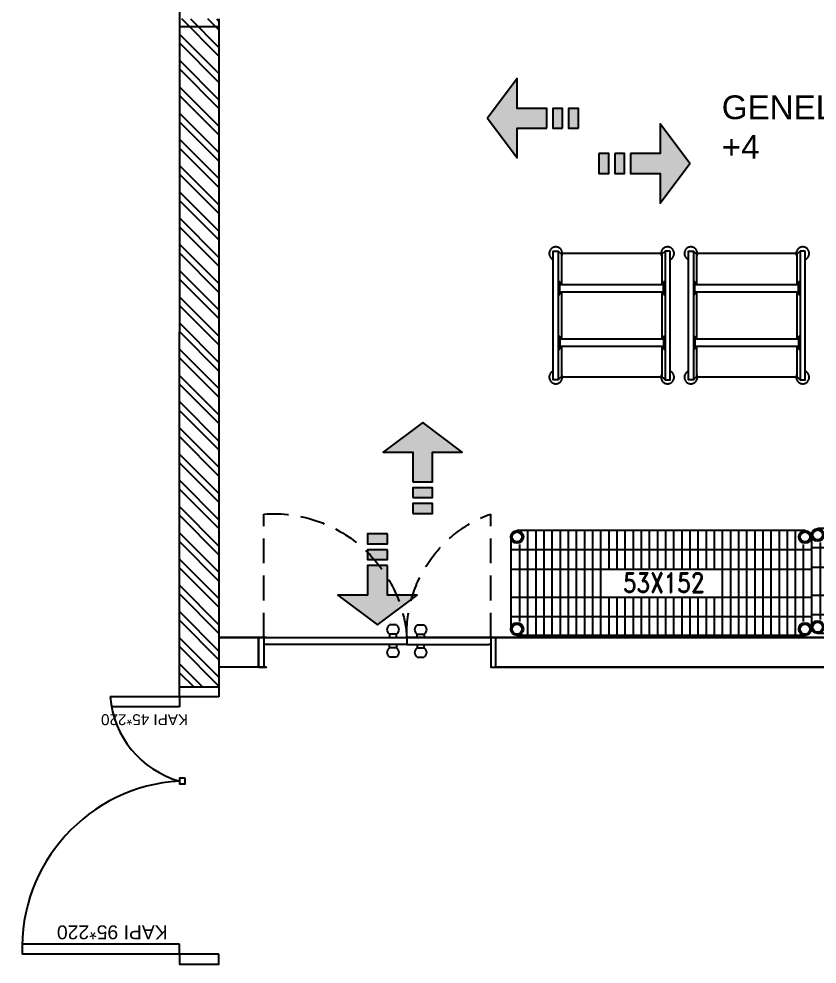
# Model space of a CAD drawing. Header units: millimetres. Extents: x 322668 to 332469, y 13187 to 20117.
# Drawn here: x 327527 to 327930.6, y 15108 to 15585.5 of the extents above; entities that cross this region are included whole.
import ezdxf

# ---------------------------------------------------------------- set-up
doc = ezdxf.new("R2010")
doc.units = ezdxf.units.MM
doc.header["$LTSCALE"] = 50
doc.header["$MEASUREMENT"] = 0
doc.header["$PDMODE"] = 3
doc.header["$PDSIZE"] = -0.5
doc.linetypes.add('HIDDEN', pattern=[0.375, 0.25, -0.125])
doc.layers.get('0').update_dxf_attribs({"linetype": 'CONTINUOUS'})
doc.layers.get('DEFPOINTS').update_dxf_attribs({"linetype": 'CONTINUOUS'})
doc.layers.add('continious2', color=253, linetype='CONTINUOUS', lineweight=25)
doc.layers.add('GRC-Ekipman', color=4, linetype='CONTINUOUS', lineweight=25)
for name, color, linetype in [('KAPI', 12, 'CONTINUOUS'), ('MIM_DOSEME', 7, 'CONTINUOUS'), ('MIM_DUVAR', 4, 'CONTINUOUS'), ('MIM_OLCU-DIS', 1, 'CONTINUOUS'), ('MIM_TARAMA', 8, 'CONTINUOUS')]:
    doc.layers.add(name, color=color, linetype=linetype)
doc.styles.add('OLCU', font='TSIMPLEX.SHX', dxfattribs={"width": 0.7})
doc.styles.get("Standard").update_dxf_attribs({"font": 'arial.ttf', "height": 30})
doc.styles.add('style1', font='romand.shx')
doc.dimstyles.new('200-OLCU-DIŞ', dxfattribs={"dimtxt": 30, "dimasz": 10, "dimexe": 0, "dimexo": 0, "dimgap": 10, "dimtad": 1, "dimdec": 1, "dimdsep": 46, "dimtxsty": 'OLCU', "dimblk1": 'DOT', "dimblk2": 'DOT', "dimsah": 1, "dimcen": 0, "dimclrd": 7, "dimclre": 7, "dimclrt": 4, "dimadec": 0, "dimazin": 0, "dimtfac": 1, "dimtdec": 1, "dimtix": 1, "dimtmove": 2, "dimatfit": 3, "dimldrblk": 'DOT', "dimfxl": 0, "dimtolj": 1, "dimarcsym": 0})

# ---------------------------------------------------------------- blocks, each defined once
blk = doc.blocks.new('KAPI-CIFT KANAT_140-220_BRC')
for p, q in [((337565.1, 2227.91), (337565.1, 2302.91)), ((337565.1, 2223.41), (337565.1, 2302.91)), ((337570.1, 2227.91), (337570.1, 2302.91)), ((337690.1, 2227.91), (337690.1, 2257.73)), ((337695.1, 2227.91), (337695.1, 2258.41)), ((337695.1, 2223.41), (337695.1, 2258.41)), ((337695.1, 2223.41), (337695.1, 2258.41)), ((337570.1, 2223.41), (337570.1, 2227.91)), ((337690.1, 2223.41), (337690.1, 2227.91)), ((337565.1, 2223.41), (337570.1, 2223.41)), ((337695.1, 2223.41), (337690.1, 2223.41))]:
    blk.add_line(p, q)
for points in [[(337565.1, 2203.41), (337565.1, 2223.41), (337560.1, 2223.41), (337560.1, 2203.41)], [(337654.1, 2220.41), (337654.1, 2223.41), (337651.1, 2223.41), (337651.1, 2220.41)], [(337695.1, 2203.41), (337695.1, 2223.41), (337700.1, 2223.41), (337700.1, 2203.41)]]:
    blk.add_lwpolyline(points, close=True)
for centre, radius, start, end in [((337568.14, 2218.35), 84.61, 3.4272, 92.058), ((337699.01, 2210.36), 48.21, 94.6483, 164.2967)]:
    blk.add_arc(centre, radius, start, end)
at = {"char_height": 7, "width": 67.594, "attachment_point": 1, "rotation": 90, "style": 'style1'}
for s, insert in [('{\\fArial|b0|i0|c162|p34;KAPI 95*220 }', (337572.67, 2229.34, -1621.76)), ('{\\fArial|b0|i0|c162|p34;\\H0.78571x;KAPI 45*220\\H1.2727x; }', (337680.83, 2219.03))]:
    blk.add_mtext(s, dxfattribs=dict(at, insert=insert))
blk = doc.blocks.new('_DOT')
at = {"color": 0, "linetype": 'ByBlock'}
blk.add_line((-0.5, 0), (-1, 0), dxfattribs=at)
at = {"color": 0, "linetype": 'ByBlock', "const_width": 0.5}
blk.add_lwpolyline([(-0.25, 0, 1), (0.25, 0, 1)], format="xyb", close=True, dxfattribs=at)
blk = doc.blocks.new('*D159')
at = {"layer": 'DEFPOINTS', "color": 0}
for p in [(329577.75, 18407.96, -57.5), (327588.54, 14893), (330092.59, 14893)]:
    blk.add_point(p, dxfattribs=at)
at = {"layer": 'MIM_OLCU-DIS', "color": 7, "lineweight": -2}
for p, q in [((330052.83, 18407.96), (330092.59, 18407.96)), ((330092.59, 18397.96), (330092.59, 14903)), ((330052.59, 14893), (330092.59, 14893))]:
    blk.add_line(p, q, dxfattribs=at)
at = {"layer": 'MIM_OLCU-DIS', "color": 7, "lineweight": -2, "xscale": 10, "yscale": 10, "zscale": 10}
for p, rotation in [((330092.59, 18407.96), 90), ((330092.59, 14893), 270)]:
    blk.add_blockref('_DOT', p, dxfattribs=dict(at, rotation=rotation))
at = {"layer": 'MIM_OLCU-DIS', "color": 4, "insert": (330067.59, 16650.48), "char_height": 30, "attachment_point": 5, "rotation": 90, "style": 'OLCU'}
blk.add_mtext('\\A1;3515', dxfattribs=at)
blk = doc.blocks.new('DF')
at = {"layer": 'KAPI', "linetype": 'HIDDEN'}
for p, q in [((327357.2, 15385.21), (327357.2, 15447.58)), ((327471.95, 15385.21), (327471.95, 15447.58))]:
    blk.add_line(p, q, dxfattribs=at)
at = {"layer": 'KAPI'}
for p, q in [((327394.32, 15391.6), (327390.82, 15391.6)), ((327404.82, 15391.6), (327408.32, 15391.6)), ((327357.2, 15385.21), (327399.57, 15385.21)), ((327357.2, 15385.21), (327357.2, 15381.71)), ((327357.2, 15385.21), (327357.2, 15381.71)), ((327394.32, 15386.96), (327390.82, 15386.96)), ((327390.82, 15386.96), (327390.82, 15385.21)), ((327394.32, 15385.21), (327394.32, 15386.96)), ((327399.57, 15385.21), (327399.57, 15381.71)), ((327471.95, 15385.21), (327399.57, 15385.21)), ((327399.57, 15385.21), (327399.57, 15381.71)), ((327404.82, 15386.96), (327408.32, 15386.96)), ((327404.82, 15385.21), (327404.82, 15386.96)), ((327408.32, 15386.96), (327408.32, 15385.21)), ((327471.95, 15385.21), (327471.95, 15381.71)), ((327471.95, 15385.21), (327471.95, 15381.71)), ((327357.2, 15381.71), (327358.07, 15381.71)), ((327399.57, 15381.71), (327358.07, 15381.71)), ((327390.82, 15379.96), (327390.82, 15381.71)), ((327394.32, 15381.71), (327394.32, 15379.96)), ((327399.57, 15381.71), (327471.95, 15381.71)), ((327404.82, 15381.71), (327404.82, 15379.96)), ((327408.32, 15379.96), (327408.32, 15381.71)), ((327394.32, 15379.96), (327390.82, 15379.96)), ((327404.82, 15379.96), (327408.32, 15379.96)), ((327394.32, 15375.32), (327390.82, 15375.32)), ((327404.82, 15375.32), (327408.32, 15375.32))]:
    blk.add_line(p, q, dxfattribs=at)
at = {"layer": 'KAPI', "elevation": 0}
for points in [[(327357.2, 15385.21), (327357.2, 15370.21), (327354.57, 15370.21), (327354.57, 15385.21)], [(327471.95, 15385.21), (327471.95, 15370.21), (327474.57, 15370.21), (327474.57, 15385.21)]]:
    blk.add_lwpolyline(points, close=True, dxfattribs=at)
at = {"layer": 'KAPI', "linetype": 'HIDDEN'}
for centre, radius, start, end in [((327335.46, 15387.23), 64.15, 358.1914, 70.1898), ((327467.07, 15380.06), 67.69, 85.8669, 175.6446)]:
    blk.add_arc(centre, radius, start, end, dxfattribs=at)
at = {"layer": 'KAPI'}
for centre, start, end in [((327392.57, 15389.28), 127.0288, 232.9712), ((327392.57, 15389.28), 307.0288, 52.9712), ((327406.57, 15389.28), 127.0288, 232.9712), ((327406.57, 15389.28), 307.0288, 52.9712), ((327392.57, 15377.64), 127.0288, 232.9712), ((327392.57, 15377.64), 307.0288, 52.9712), ((327406.57, 15377.64), 127.0288, 232.9712), ((327406.57, 15377.64), 307.0288, 52.9712)]:
    blk.add_arc(centre, 2.91, start, end, dxfattribs=at)
blk = doc.blocks.new('YÖN OKU')
at = {"linetype": 'Continuous'}
h = blk.add_hatch(color=1, dxfattribs=at)
h.paths.add_polyline_path([(10, -8), (0, -8), (0, -13), (10, -13)])
h.paths.add_polyline_path([(10, 0), (0, 0), (0, -5), (10, -5)])
blk.add_hatch(color=1, dxfattribs=at).paths.add_polyline_path([(10, -16), (0, -16), (0, -31), (-15, -31), (5, -46), (25, -31), (10, -31)])
at = {"color": 1, "linetype": 'Continuous'}
for points in [[(10, 0), (0, 0), (0, -5), (10, -5)], [(10, -8), (0, -8), (0, -13), (10, -13)]]:
    blk.add_lwpolyline(points, close=True, dxfattribs=at)
blk.add_lwpolyline([(10, -16), (0, -16), (0, -31), (-15, -31), (5, -46), (25, -31), (10, -31), (10, -16)], dxfattribs=at)
blk = doc.blocks.new('A$C348D1555')
for p, q in [((148.8, 53), (3.2, 53)), ((0, 49.79), (0, 3.2)), ((152, 49.79), (152, 3.2)), ((148.8, 0), (3.2, 0))]:
    blk.add_line(p, q)
for centre in [(3.2, 49.8), (148.8, 49.8), (3.2, 3.2), (148.8, 3.2)]:
    blk.add_circle(centre, 3.2)
at = {"layer": 'continious2'}
for p, q in [((8.53, 53), (8.53, 0)), ((12.63, 53), (12.63, 0)), ((16.73, 53), (16.73, 0)), ((20.83, 53), (20.83, 0)), ((24.93, 53), (24.93, 0)), ((29.03, 53), (29.03, 0)), ((33.13, 53), (33.13, 0)), ((37.23, 53), (37.23, 0)), ((41.33, 53), (41.33, 0)), ((45.43, 53), (45.43, 0)), ((49.53, 53), (49.53, 33.58)), ((53.63, 53), (53.63, 33.58)), ((57.73, 53), (57.73, 33.58)), ((61.83, 53), (61.83, 33.58)), ((65.93, 53), (65.93, 33.58)), ((70.03, 53), (70.03, 33.58)), ((74.13, 53), (74.13, 33.58)), ((78.23, 53), (78.23, 33.58)), ((82.33, 53), (82.33, 33.58)), ((86.43, 53), (86.43, 33.58)), ((90.53, 53), (90.53, 33.58)), ((94.63, 53), (94.63, 33.58)), ((98.73, 53), (98.73, 33.58)), ((102.83, 53), (102.83, 33.58)), ((106.93, 53), (106.93, 0)), ((111.03, 53), (111.03, 0)), ((115.13, 53), (115.13, 0)), ((119.23, 53), (119.23, 0)), ((123.33, 53), (123.33, 0)), ((127.43, 53), (127.43, 0)), ((131.53, 53), (131.53, 0)), ((135.63, 53), (135.63, 0)), ((139.73, 53), (139.73, 0)), ((143.83, 53), (143.83, 0)), ((0, 43.43), (152, 43.43)), ((4.43, 45.91), (4.43, 7.09)), ((147.93, 45.91), (147.93, 7.09)), ((0, 33.58), (152, 33.58)), ((0, 19.41), (152, 19.41)), ((49.53, 19.41), (49.53, 0)), ((53.63, 19.41), (53.63, 0)), ((57.73, 19.41), (57.73, 0)), ((61.83, 19.41), (61.83, 0)), ((65.93, 19.41), (65.93, 0)), ((70.03, 19.41), (70.03, 0)), ((74.13, 19.41), (74.13, 0)), ((78.23, 19.41), (78.23, 0)), ((82.33, 19.41), (82.33, 0)), ((86.43, 19.41), (86.43, 0)), ((90.53, 19.41), (90.53, 0)), ((94.63, 19.41), (94.63, 0)), ((98.73, 19.41), (98.73, 0)), ((102.83, 19.41), (102.83, 0)), ((0, 9.57), (152, 9.57))]:
    blk.add_line(p, q, dxfattribs=at)
for centre in [(3.2, 49.8), (148.8, 49.8), (3.2, 3.2), (148.8, 3.2)]:
    blk.add_circle(centre, 2.5, dxfattribs=at)
at = {"style": 'style1', "width": 0.8}
blk.add_text('53X152', height=10, dxfattribs=at).set_placement((56.77, 21.68))
blk = doc.blocks.new('ARB. GN 2.1 17 raflı')
at = {"ltscale": 5}
for p, q in [((-56.52, 0), (-54.87, -1.65)), ((-2.48, 0), (-4.13, -1.65)), ((-3.72, -1.24), (-55.28, -1.24)), ((-54.87, -1.65), (-54.87, -16.92)), ((-4.13, -1.65), (-4.13, -16.92)), ((-54.87, -20.58), (-54.87, -44.42)), ((-4.13, -20.58), (-4.13, -44.42)), ((-54.87, -48.08), (-54.87, -63.35)), ((-4.13, -48.08), (-4.13, -63.35)), ((-56.52, -65), (-54.87, -63.35)), ((-3.72, -63.76), (-55.28, -63.76)), ((-2.48, -65), (-4.13, -63.35))]:
    blk.add_line(p, q, dxfattribs=at)
at = {"color": 253, "linetype": 'HIDDEN', "ltscale": 5}
for p, q in [((-56.52, -15.45), (-55.7, -15.45)), ((-55.7, -22.05), (-55.7, -15.45)), ((-55.7, -16.92), (-3.3, -16.92)), ((-3.3, -22.05), (-3.3, -15.45)), ((-3.3, -15.45), (-2.48, -15.45)), ((-56.52, -22.05), (-55.7, -22.05)), ((-55.7, -20.58), (-3.3, -20.58)), ((-3.3, -22.05), (-2.48, -22.05)), ((-56.52, -42.95), (-55.7, -42.95)), ((-55.7, -42.95), (-55.7, -49.55)), ((-3.3, -42.95), (-3.3, -49.55)), ((-3.3, -42.95), (-2.48, -42.95)), ((-55.7, -44.42), (-3.3, -44.42)), ((-56.52, -49.55), (-55.7, -49.55)), ((-55.7, -48.08), (-3.3, -48.08)), ((-3.3, -49.55), (-2.48, -49.55))]:
    blk.add_line(p, q, dxfattribs=at)
at = {"ltscale": 5}
for points in [[(-56.52, -65), (-59, -65), (-59, 0), (-56.52, 0)], [(0, 0), (-2.48, 0), (-2.48, -65), (0, -65)]]:
    blk.add_lwpolyline(points, close=True, dxfattribs=at)
at = {"color": 253, "linetype": 'HIDDEN', "ltscale": 5}
for centre, start, end in [((-57.76, -1.24), 331.045, 247.9757), ((-1.24, -1.24), 292.0243, 208.955), ((-57.76, -63.76), 112.0243, 28.955), ((-1.24, -63.76), 151.045, 67.9757)]:
    blk.add_arc(centre, 3.3, start, end, dxfattribs=at)

msp = doc.modelspace()

# ---------------------------------------------------------------- hatches: boundary and pattern name
at = {"layer": 'MIM_TARAMA'}
h = msp.add_hatch(dxfattribs=at)
h.set_pattern_fill('ANSI32', color=256, scale=25, angle=270)
h.set_pattern_definition([(315, (321595.936, 414617.625), (6.62912607, 6.62912607), []), (315, (321595.936, 414613.206), (6.62912607, 6.62912607), [])])
h.paths.add_polyline_path([(327628.14, 15581.45), (327628.14, 15585.46), (327608.29, 15585.46), (327608.29, 15581.45)])
h.paths.add_polyline_path([(327628.14, 15247.96), (327628.14, 15581.45), (327608.29, 15581.45), (327608.14, 15247.96)])

# ---------------------------------------------------------------- linework, layer by layer
at = {"layer": 'KAPI'}
for points in [[(327652.14, 15272.96, -365), (327648.14, 15272.96, -365), (327648.14, 15272.96, -145), (327652.14, 15272.96, -149)], [(327648.14, 15257.96, -365), (327648.14, 15272.96, -365), (327648.14, 15272.96, -145), (327648.14, 15257.96, -145)], [(327744.14, 15272.96, -365), (327748.14, 15272.96, -365), (327748.14, 15272.96, -145), (327744.14, 15272.96, -149)], [(327652.14, 15257.96, -365), (327648.14, 15257.96, -365), (327648.14, 15257.96, -145), (327652.14, 15257.96, -149)]]:
    msp.add_3dface(points, dxfattribs=at)
at = {"layer": 'MIM_DOSEME'}
msp.add_line((327648.14, 15272.96, -15), (327768.14, 15272.96, -15), dxfattribs=at)
at = {"layer": 'MIM_DUVAR'}
for p, q in [((327608.14, 15257.96, -365), (327608.34, 15665.98, -310)), ((327628.14, 15581.45, -310), (327608.14, 15581.45, -310)), ((327628.14, 15585.46, -313.73), (327628.14, 15247.96)), ((327608.14, 15247.96), (327608.14, 15294.92, -365)), ((327648.14, 15257.96, -15), (327648.14, 15272.96, -15)), ((327768.14, 15257.96, -15), (327768.14, 15272.96, -15)), ((327648.14, 15257.96, -365), (327628.14, 15257.96, -365)), ((327608.14, 15247.96), (327628.14, 15247.96))]:
    msp.add_line(p, q, dxfattribs=at)
for points, invisible_edges in [([(327648.14, 15272.96, -365), (327628.14, 15272.96, -365), (327628.14, 15272.96, -15), (327648.14, 15272.96, -15)], 8), ([(327648.14, 15257.96, -145), (327648.14, 15257.96, -365), (327648.14, 15272.96, -365), (327648.14, 15272.96, -145)], 10), ([(328415.14, 15272.96, -417.5), (327748.14, 15272.96, -365), (327768.14, 15272.96, -15), (328415.14, 15272.96, -417.5)], 2), ([(328415.14, 15257.96, -417.5), (327768.14, 15257.96, -15), (327768.14, 15257.96, -15), (328415.14, 15257.96, -417.5)], 2)]:
    msp.add_3dface(points, dxfattribs=dict(at, invisible_edges=invisible_edges))
msp.add_3dface([(327648.14, 15272.96, -365), (327648.14, 15257.96, -365), (327648.14, 15257.96, -145), (327648.14, 15272.96, -145)], dxfattribs=at)

# ---------------------------------------------------------------- block references
for p, rotation in [((327809.91, 15540.28, -287.04), 270), ((327820.24, 15507.44, -287.04), 89.99999999999999), ((327736.16, 15335.62, -302.04), 180)]:
    msp.add_blockref('YÖN OKU', p, dxfattribs=dict(rotation=rotation))
msp.add_blockref('YÖN OKU', (327703.32, 15325.29, -302.04))
at = {"layer": 'GRC-Ekipman'}
for name, p in [('ARB. GN 2.1 17 raflı', (327856.19, 15468.21)), ('ARB. GN 2.1 17 raflı', (327924.51, 15468.21)), ('A$C348D1555', (327927.66, 15274.98)), ('A$C348D1555', (327775.66, 15273.98))]:
    msp.add_blockref(name, p, dxfattribs=at)
at = {"layer": 'KAPI', "rotation": 89.99999999999999}
msp.add_blockref('KAPI-CIFT KANAT_140-220_BRC', (329831.55, -322452.14), dxfattribs=at)
at = {"layer": 'MIM_DOSEME', "xscale": -1}
msp.add_blockref('DF', (655122.72, -112.24, -15), dxfattribs=at)

# ---------------------------------------------------------------- texts
at = {"layer": 'MIM_DOSEME', "insert": (327882.35, 15546.81, -539), "char_height": 12, "attachment_point": 1}
msp.add_mtext_dynamic_manual_height_columns('GENEL HAZIRLIK +4', width=144.066, gutter_width=150, heights=[0], dxfattribs=at)

# ---------------------------------------------------------------- dimensions: what is measured, and where the dimension line sits
at = {"layer": 'MIM_OLCU-DIS', "color": 22}
dim = msp.add_linear_dim(base=(330092.59, 14893), p1=(329577.75, 18407.96, -57.5), p2=(327588.54, 14893), angle=270, dimstyle='200-OLCU-DIŞ', dxfattribs=at)
dim.commit()
dim.dimension.update_dxf_attribs({"geometry": '*D159', "text_midpoint": (330067.59, 16650.48)})

doc.saveas('drawing.dxf')
